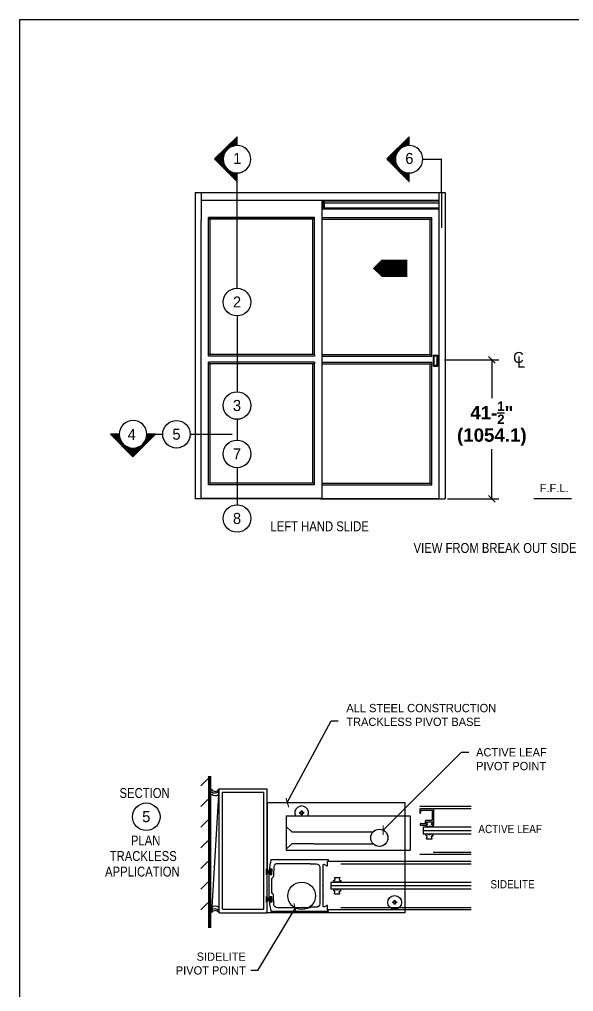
# Model space of a CAD drawing. Header units: inches. Extents: x -17070 to 527, y 504 to 2398.
# Drawn here: x -10411.64 to -10397.14, y 662.97 to 688.42 of the extents above; entities that cross this region are included whole.
import ezdxf
from ezdxf.enums import TextEntityAlignment as Align

# ---------------------------------------------------------------- set-up
doc = ezdxf.new("R2010")
doc.units = ezdxf.units.IN
doc.linetypes.add('HIDDEN', pattern=[9.525, 6.35, -3.175])
for name, color, linetype in [('ALL', 7, 'Continuous'), ('BL', 1, 'Continuous'), ('BRUSH', 2, 'Continuous'), ('elevation', 7, 'Continuous'), ('GLASS', 3, 'Continuous'), ('GLBEAD', 7, 'Continuous'), ('HRL', 4, 'Continuous'), ('ICU', 1, 'Continuous'), ('ICUCVR', 1, 'Continuous'), ('JTBE', 1, 'Continuous'), ('NOTES', 6, 'Continuous'), ('OBJECT', 7, 'Continuous'), ('SLL', 7, 'Continuous'), ('SLR', 7, 'Continuous'), ('TRNSM', 7, 'Continuous')]:
    doc.layers.add(name, color=color, linetype=linetype)
doc.styles.add('ROMANC', font='arialbd.ttf', dxfattribs={"height": 0.35})
doc.dimstyles.get("Standard").update_dxf_attribs({"dimtxt": 0.18, "dimasz": 0.18, "dimexe": 0.18, "dimexo": 0.0625, "dimgap": 0.09, "dimtad": 0, "dimtih": 1, "dimtoh": 1, "dimzin": 0, "dimdsep": 46, "dimtxsty": 'ROMANC', "dimblk": 'ARCHTICK', "dimcen": 0.09, "dimclrd": 25, "dimclre": 25, "dimadec": 0, "dimazin": 0, "dimtfac": 1, "dimtofl": 0, "dimtmove": 0, "dimatfit": 3, "dimldrblk": 'ARCHTICK', "dimfxl": 1, "dimtolj": 1, "dimtzin": 0, "dimarcsym": 0})

# ---------------------------------------------------------------- blocks, each defined once
blk = doc.blocks.new('GLBEAD')
at = {"layer": 'GLBEAD'}
for p, q in [((-0.108666, 0.197696), (-0.108666, 0.231058)), ((-0.108666, 0.003748), (-0.108666, -0.028207)), ((0, 0), (-0.08334, 0.023026)), ((0, 0.202851), (-0.083039, 0.178504)), ((0, 0), (0, 0.202851))]:
    blk.add_line(p, q, dxfattribs=at)
for centre, radius, start, end in [((-0.131465, 0.190887), 0.04619, 60.422859, 228.483357), ((-0.131465, 0.011965), 0.04619, 131.516643, 299.577141), ((-0.464744, 0.092293), 0.309356, 1.519612, 11.941172), ((-0.464744, 0.110558), 0.309356, 348.058828, 358.480388), ((-0.088666, 0.197696), 0.02, 180, 286.341521), ((-0.088666, 0.003748), 0.02, 74.555218, 180)]:
    blk.add_arc(centre, radius, start, end, dxfattribs=at)
blk = doc.blocks.new('nose')
at = {"layer": 'HRL'}
for points in [[(7.208, 7.542, 0.414214), (7.216, 7.55), (7.216, 7.568), (7.243, 7.568), (7.247, 7.463), (7.22, 7.463, -0.002499), (7.217, 7.483, 0.372814), (7.209, 7.489), (7.204, 7.489, 0.456752), (7.197, 7.481, 0.023071), (7.231, 7.299), (8.278, 7.299), (8.278, 7.319), (8.258, 7.319), (8.258, 7.399, 0.57735), (8.247, 7.405), (8.203, 7.38, -0.57735), (8.18, 7.393), (8.18, 7.57, 1), (8.18, 7.585), (8.18, 7.761, -0.414214), (8.175, 7.766, -0.414214), (8.18, 7.771), (8.18, 8.138, -0.57735), (8.203, 8.151), (8.247, 8.126, 0.57735), (8.258, 8.133), (8.258, 8.212), (8.278, 8.212), (8.278, 8.232), (7.231, 8.232, 0.023071), (7.197, 8.051, 0.456752), (7.204, 8.042), (7.209, 8.042, 0.372814), (7.217, 8.049, -0.002499), (7.22, 8.068), (7.247, 8.068), (7.243, 7.963), (7.216, 7.963), (7.216, 7.982, 0.414214), (7.208, 7.989), (7.203, 7.989, 0.414214), (7.196, 7.982), (7.196, 7.771, -1), (7.196, 7.761), (7.196, 7.55, 0.414214), (7.203, 7.542)], [(7.287, 7.422), (7.281, 7.585, 0.188952), (7.267, 7.617), (7.259, 7.624, -0.198912), (7.246, 7.658), (7.246, 7.766), (7.246, 7.874, -0.198912), (7.259, 7.907), (7.269, 7.917, 0.198912), (7.283, 7.95), (7.289, 8.109, -0.403011), (7.352, 8.169), (7.945, 8.169), (7.945, 8.159), (8.055, 8.159, -0.414214), (8.117, 8.097), (8.117, 7.766), (8.117, 7.434, -0.414214), (8.055, 7.372), (7.945, 7.372), (7.945, 7.362), (7.35, 7.362, -0.403011)]]:
    blk.add_lwpolyline(points, format="xyb", close=True, dxfattribs=at)
blk = doc.blocks.new('A$C4E272F5D')
for p, q in [((-0.035, 0.011, 1.887), (-0.011, 0.011, 1.887)), ((-0.035, -0.011, 1.887), (-0.035, 0.011, 1.887)), ((-0.011, 0.011, 1.887), (-0.011, 0.035, 1.887)), ((-0.011, 0.035, 1.887), (0.011, 0.035, 1.887)), ((0.011, 0.035, 1.887), (0.011, 0.011, 1.887)), ((0.011, 0.011, 1.887), (0.035, 0.011, 1.887)), ((0.035, 0.011, 1.887), (0.035, -0.011, 1.887)), ((-0.011, -0.011, 1.887), (-0.035, -0.011, 1.887)), ((-0.011, -0.035, 1.887), (-0.011, -0.011, 1.887)), ((0.011, -0.035, 1.887), (-0.011, -0.035, 1.887)), ((0.011, -0.011, 1.887), (0.011, -0.035, 1.887)), ((0.035, -0.011, 1.887), (0.011, -0.011, 1.887))]:
    blk.add_line(p, q)
at = {"extrusion": (0, -1, 2.22045e-16)}
blk.add_line((0, 0, -0.118), (0, 0, 1.152), dxfattribs=at)
blk = doc.blocks.new('_ARCHTICK')
at = {"color": 0, "linetype": 'ByBlock', "const_width": 0.15}
blk.add_lwpolyline([(-0.5, -0.5), (0.5, 0.5)], dxfattribs=at)
blk = doc.blocks.new('*X132')
at = {"color": 0}
for p, q in [((6.084582, 17.22), (6.106643, 17.22)), ((6.094692, 17.23), (6.106643, 17.23)), ((6.104802, 17.24), (6.106643, 17.24)), ((5.852049, 16.99), (5.92867, 16.99)), ((5.862159, 17), (5.944048, 17)), ((5.872269, 17.01), (5.961731, 17.01)), ((5.88238, 17.02), (5.982698, 17.02)), ((5.89249, 17.03), (6.009047, 17.03)), ((5.9026, 17.04), (6.047588, 17.04)), ((5.91271, 17.05), (6.106643, 17.05)), ((5.92282, 17.06), (6.106643, 17.06)), ((5.93293, 17.07), (6.106643, 17.07)), ((5.94304, 17.08), (6.106643, 17.08)), ((5.95315, 17.09), (6.106643, 17.09)), ((5.963261, 17.1), (6.106643, 17.1)), ((5.973371, 17.11), (6.106643, 17.11)), ((5.983481, 17.12), (6.106643, 17.12)), ((5.993591, 17.13), (6.106643, 17.13)), ((6.003701, 17.14), (6.106643, 17.14)), ((6.013811, 17.15), (6.106643, 17.15)), ((6.023921, 17.16), (6.106643, 17.16)), ((6.034032, 17.17), (6.106643, 17.17)), ((6.044142, 17.18), (6.106643, 17.18)), ((6.054252, 17.19), (6.106643, 17.19)), ((6.064362, 17.2), (6.106643, 17.2)), ((6.074472, 17.21), (6.106643, 17.21)), ((5.629626, 16.77), (5.796326, 16.77)), ((5.639736, 16.78), (5.797678, 16.78)), ((5.649846, 16.79), (5.799361, 16.79)), ((5.659957, 16.8), (5.801382, 16.8)), ((5.670067, 16.81), (5.803745, 16.81)), ((5.680177, 16.82), (5.80646, 16.82)), ((5.690287, 16.83), (5.809536, 16.83)), ((5.700397, 16.84), (5.812985, 16.84)), ((5.710507, 16.85), (5.81682, 16.85)), ((5.720617, 16.86), (5.821055, 16.86)), ((5.730727, 16.87), (5.825711, 16.87)), ((5.740838, 16.88), (5.830807, 16.88)), ((5.750948, 16.89), (5.836369, 16.89)), ((5.761058, 16.9), (5.842426, 16.9)), ((5.771168, 16.91), (5.849013, 16.91)), ((5.781278, 16.92), (5.856171, 16.92)), ((5.791388, 16.93), (5.863953, 16.93)), ((5.801498, 16.94), (5.872418, 16.94)), ((5.811609, 16.95), (5.881646, 16.95)), ((5.821719, 16.96), (5.891733, 16.96)), ((5.831829, 16.97), (5.902807, 16.97)), ((5.841939, 16.98), (5.91504, 16.98)), ((5.599296, 16.74), (5.794219, 16.74)), ((5.606592, 16.73), (5.794159, 16.73)), ((5.609406, 16.75), (5.794599, 16.75)), ((5.616483, 16.72), (5.794419, 16.72)), ((5.619516, 16.76), (5.795301, 16.76)), ((5.626374, 16.71), (5.795001, 16.71)), ((5.636265, 16.7), (5.795905, 16.7)), ((5.646156, 16.69), (5.797134, 16.69)), ((5.656047, 16.68), (5.798693, 16.68)), ((5.665938, 16.67), (5.800587, 16.67)), ((5.675829, 16.66), (5.802821, 16.66)), ((5.68572, 16.65), (5.805403, 16.65)), ((5.695611, 16.64), (5.808343, 16.64)), ((5.705502, 16.63), (5.811651, 16.63)), ((5.715393, 16.62), (5.81534, 16.62)), ((5.725284, 16.61), (5.819424, 16.61)), ((5.735175, 16.6), (5.82392, 16.6)), ((5.745067, 16.59), (5.828849, 16.59)), ((5.754958, 16.58), (5.834233, 16.58)), ((5.764849, 16.57), (5.840101, 16.57)), ((5.77474, 16.56), (5.846486, 16.56)), ((5.784631, 16.55), (5.853425, 16.55)), ((5.794522, 16.54), (5.860967, 16.54)), ((5.804413, 16.53), (5.869169, 16.53)), ((5.814304, 16.52), (5.878101, 16.52)), ((5.824195, 16.51), (5.887854, 16.51)), ((5.834086, 16.5), (5.898542, 16.5)), ((5.843977, 16.49), (5.910318, 16.49)), ((5.853868, 16.48), (5.923392, 16.48)), ((5.863759, 16.47), (5.938066, 16.47)), ((5.87365, 16.46), (5.954802, 16.46)), ((5.883541, 16.45), (5.974382, 16.45)), ((5.893432, 16.44), (5.998336, 16.44)), ((5.903324, 16.43), (6.030696, 16.43)), ((5.913215, 16.42), (6.106643, 16.42)), ((5.923106, 16.41), (6.106643, 16.41)), ((5.932997, 16.4), (6.106643, 16.4)), ((5.942888, 16.39), (6.106643, 16.39)), ((5.952779, 16.38), (6.106643, 16.38)), ((5.96267, 16.37), (6.106643, 16.37)), ((5.972561, 16.36), (6.106643, 16.36)), ((5.982452, 16.35), (6.106643, 16.35)), ((5.992343, 16.34), (6.106643, 16.34)), ((6.002234, 16.33), (6.106643, 16.33)), ((6.012125, 16.32), (6.106643, 16.32)), ((6.022016, 16.31), (6.106643, 16.31)), ((6.031907, 16.3), (6.106643, 16.3)), ((6.041798, 16.29), (6.106643, 16.29)), ((6.05169, 16.28), (6.106643, 16.28)), ((6.061581, 16.27), (6.106643, 16.27)), ((6.071472, 16.26), (6.106643, 16.26)), ((6.081363, 16.25), (6.106643, 16.25)), ((6.091254, 16.24), (6.106643, 16.24)), ((6.101145, 16.23), (6.106643, 16.23))]:
    blk.add_line(p, q, dxfattribs=at)
blk = doc.blocks.new('_OBLIQUE')
at = {"color": 0, "linetype": 'ByBlock'}
blk.add_line((-0.5, -0.5), (0.5, 0.5), dxfattribs=at)
blk = doc.blocks.new('*D148')
at = {"layer": 'DEFPOINTS', "color": 0}
for p in [(-10400.574, 679.508), (-10400.499, 675.866), (-10399.277, 675.866)]:
    blk.add_point(p, dxfattribs=at)
at = {"layer": 'NOTES', "color": 25, "lineweight": -2}
for p, q in [((-10400.512, 679.508), (-10399.097, 679.508)), ((-10399.277, 679.508), (-10399.277, 678.501)), ((-10399.277, 675.866), (-10399.277, 677.172)), ((-10400.437, 675.866), (-10399.097, 675.866))]:
    blk.add_line(p, q, dxfattribs=at)
at = {"layer": 'NOTES', "color": 25, "lineweight": -2, "xscale": 0.18, "yscale": 0.18, "zscale": 0.18}
for p, rotation in [((-10399.277, 679.508), 90), ((-10399.277, 675.866), 270)]:
    blk.add_blockref('_OBLIQUE', p, dxfattribs=dict(at, rotation=rotation))
at = {"layer": 'NOTES', "color": 0, "insert": (-10399.277, 677.836), "char_height": 0.35, "attachment_point": 5, "style": 'ROMANC'}
blk.add_mtext('\\A1;\\A1;41-{\\H0.7x;\\S1/2;}"\\P(1054.1)', dxfattribs=at)

msp = doc.modelspace()

# ---------------------------------------------------------------- linework, layer by layer
for p, q in [((-10404.65799, 667.566, 2.90208), (-10401.41366, 667.56591, 2.90194)), ((-10404.6579, 667.56591, 2.90194), (-10404.6579, 666.66473, 2.90194)), ((-10401.41366, 667.56591, 2.90194), (-10401.41366, 666.66473, 2.90194)), ((-10404.6579, 666.66473, 1.82052), (-10401.41375, 666.66483, 2.90208))]:
    msp.add_line(p, q)
at = {"linetype": 'Continuous', "extrusion": (1.22461e-16, 0, -1)}
msp.add_line((-10404.51371, 667.14777, 2.54146), (-10404.6579, 667.29196, 2.54146), dxfattribs=at)
at = {"linetype": 'HIDDEN'}
msp.add_line((-10404.51371, 667.14777, 2.54146), (-10402.38317, 667.14777, 2.54146), dxfattribs=at)
at = {"linetype": 'Continuous', "extrusion": (1.22461e-16, 2.22045e-16, -1)}
msp.add_line((-10404.5138, 666.8378, 1.82067), (-10404.65799, 666.69367, 1.82067), dxfattribs=at)
at = {"linetype": 'HIDDEN', "extrusion": (1.22461e-16, 2.22045e-16, -1)}
msp.add_line((-10403.93701, 666.83781, 1.82067), (-10404.5138, 666.8378, 1.82067), dxfattribs=at)
at = {"linetype": 'HIDDEN', "extrusion": (1.22461e-16, 0, -1)}
msp.add_line((-10403.93701, 666.83781, 1.82067), (-10402.38317, 666.83776, 2.54146), dxfattribs=at)
at = {"elevation": 2.61447}
msp.add_lwpolyline([(-10400.82955, 667.41313), (-10400.84812, 667.34788, 0.497967), (-10400.82662, 667.31941), (-10400.80936, 667.31941, 0.414214), (-10400.79855, 667.33023), (-10400.79855, 667.74116, 0.414214), (-10400.80936, 667.75198), (-10401.1482, 667.75198, 0.414214), (-10401.15902, 667.74116), (-10401.15902, 667.64476, 0.806582), (-10401.14249, 667.64118), (-10401.12585, 667.70959, -0.294108), (-10401.11601, 667.71593), (-10400.84541, 667.71593, -0.414214), (-10400.83459, 667.70511), (-10400.83459, 667.64023, -1), (-10400.83459, 667.63302), (-10400.83459, 667.45999, -0.414214), (-10400.84541, 667.44918), (-10400.98671, 667.44918, 0.414214), (-10401.0206, 667.4153), (-10401.0206, 667.36627, -0.414214), (-10401.03141, 667.35546), (-10401.11044, 667.35546, 1.687898), (-10401.13018, 667.31941), (-10401.01555, 667.31941), (-10400.98747, 667.31941, 0.497967), (-10400.96598, 667.34788), (-10400.98455, 667.41313), (-10400.91065, 667.41313, -1), (-10400.90344, 667.41313)], format="xyb", close=True, dxfattribs=at)
at = {"layer": 'ALL'}
for p, q in [((-10403.71569, 683.66631), (-10400.65571, 683.66631)), ((-10403.71569, 683.47123), (-10400.65571, 683.47123)), ((-10403.71569, 683.46005), (-10400.65571, 683.46005)), ((-10403.71637, 683.23656), (-10400.84575, 683.23656)), ((-10403.71569, 683.19186), (-10400.84575, 683.19186)), ((-10403.71569, 676.27991), (-10400.84575, 676.27991)), ((-10403.71673, 676.23521), (-10400.84575, 676.23521)), ((-10403.76184, 675.86645), (-10400.65571, 675.86645)), ((-10403.76039, 675.87763), (-10400.65571, 675.87763))]:
    msp.add_line(p, q, dxfattribs=at)
at = {"layer": 'ALL', "linetype": 'HIDDEN'}
for p, q in [((-10403.7165, 679.59876), (-10400.84575, 679.59876)), ((-10403.71569, 679.64346), (-10400.84575, 679.64346)), ((-10403.7165, 679.44232), (-10400.84575, 679.44232)), ((-10403.71569, 679.39762), (-10400.84575, 679.39762))]:
    msp.add_line(p, q, dxfattribs=at)
at = {"layer": 'BL'}
msp.add_line((-10405.15397, 667.88672), (-10405.15397, 666.08437), dxfattribs=at)
at = {"layer": 'BRUSH'}
for points in [[(-10405.03977, 666.10111, 0.14419, 0.14419, 0), (-10405.07797, 666.10111, 0.07209, 0.07209, 0), (-10405.10784, 666.10111, 0.07209, 0.18024, 0), (-10405.19744, 666.10111, 0.18024, 0.18024, 0)], [(-10405.04047, 665.3799, 0.14419, 0.14419, 0), (-10405.07868, 665.3799, 0.07209, 0.07209, 0), (-10405.10855, 665.3799, 0.07209, 0.18024, 0), (-10405.19815, 665.3799, 0.18024, 0.18024, 0)]]:
    msp.add_lwpolyline(points, format="xyseb", dxfattribs=at)
at = {"layer": 'elevation', "ltscale": 0.0005}
for q in [(-10348.63681, 688.41882), (-10411.63681, 644.16882)]:
    msp.add_line((-10411.63681, 688.41882), q, dxfattribs=at)
at = {"layer": 'GLASS'}
for p, q in [((-10401.16142, 667.82137, 2.61447), (-10399.81412, 667.82136, 2.61447)), ((-10400.81179, 667.76367, 2.61447), (-10399.81412, 667.76367, 2.61447)), ((-10401.07286, 667.2761, 2.61447), (-10399.81412, 667.2761, 2.61447)), ((-10401.07286, 667.2761, 2.61447), (-10401.07286, 667.09586, 2.61447)), ((-10401.07286, 667.18598, 2.61447), (-10399.81412, 667.18598, 2.61447)), ((-10401.07286, 667.09586, 2.61447), (-10399.81412, 667.09586, 2.61447)), ((-10400.81176, 666.61742, 2.61447), (-10399.81412, 666.61742, 2.61447)), ((-10399.81412, 666.3715, -1.28404), (-10403.57684, 666.3715, -1.28404)), ((-10401.16142, 666.55973, 2.61447), (-10399.81412, 666.55972, 2.61447)), ((-10403.2272, 666.31379, -1.28404), (-10399.81412, 666.31379, -1.28404)), ((-10399.81412, 665.82623, -1.28404), (-10403.49257, 665.82623, -1.28404)), ((-10403.49257, 665.82623, -1.28404), (-10403.49257, 665.646, -1.28404)), ((-10399.81412, 665.73611, -1.28404), (-10403.49257, 665.73611, -1.28404)), ((-10399.81412, 665.646, -1.28404), (-10403.49257, 665.646, -1.28404)), ((-10399.81412, 665.10985, -1.28404), (-10403.57684, 665.10985, -1.28404)), ((-10403.22717, 665.16754, -1.28404), (-10401.03525, 665.16754, -1.28404)), ((-10401.03525, 665.16754, -1.28404), (-10399.81412, 665.16754, -1.28404))]:
    msp.add_line(p, q, dxfattribs=at)
at = {"layer": 'ICU'}
for p, q in [((-10400.80532, 679.34095), (-10400.80532, 679.63221)), ((-10400.80532, 679.63221), (-10400.68709, 679.63221)), ((-10400.78225, 679.36402), (-10400.78225, 679.60914)), ((-10400.78225, 679.60914), (-10400.71016, 679.60914)), ((-10400.71016, 679.36402), (-10400.71016, 679.60914)), ((-10400.68709, 679.34095), (-10400.68709, 679.63221)), ((-10400.80532, 679.34095), (-10400.68709, 679.34095)), ((-10400.78225, 679.36402), (-10400.71016, 679.36402))]:
    msp.add_line(p, q, dxfattribs=at)
at = {"layer": 'ICU', "const_width": 0.0894}
msp.add_lwpolyline([(-10406.65707, 668.61004), (-10406.65707, 664.63089)], dxfattribs=at)
at = {"layer": 'ICUCVR'}
for p, q in [((-10400.65571, 683.66631), (-10403.68586, 683.66631)), ((-10403.68586, 683.66631), (-10400.65571, 683.66631)), ((-10403.68586, 683.66631), (-10403.68586, 683.49051)), ((-10403.66358, 683.66631), (-10403.66358, 683.49051)), ((-10400.65571, 683.49051), (-10400.65571, 683.66631)), ((-10403.68586, 683.49051), (-10400.65571, 683.49051)), ((-10403.66358, 683.61327), (-10400.65571, 683.61327))]:
    msp.add_line(p, q, dxfattribs=at)
at = {"layer": 'JTBE'}
for p, q in [((-10406.41555, 665.0318), (-10406.41555, 668.27603)), ((-10406.41555, 668.27603), (-10405.1539, 668.27603)), ((-10406.32543, 665.12191), (-10406.32543, 668.18591)), ((-10406.32543, 668.18591), (-10405.24402, 668.18591)), ((-10405.24402, 665.12191), (-10405.24402, 668.18591)), ((-10405.1539, 665.0318), (-10405.1539, 668.27603)), ((-10406.32543, 665.12191), (-10405.24402, 665.12191)), ((-10406.41555, 665.0318), (-10405.1539, 665.0318))]:
    msp.add_line(p, q, dxfattribs=at)
at = {"layer": 'NOTES'}
for p, q in [((-10405.94435, 685.34608), (-10406.53109, 684.76573)), ((-10405.94435, 685.11977), (-10405.94435, 685.34608)), ((-10401.44058, 685.34608), (-10402.02733, 684.76573)), ((-10401.44058, 685.11977), (-10401.44058, 685.34608)), ((-10405.94435, 684.17253), (-10406.53109, 684.76573)), ((-10401.44058, 684.17253), (-10402.02733, 684.76573)), ((-10401.08011, 684.7593), (-10400.59282, 684.7593)), ((-10400.58646, 682.96692), (-10400.59282, 684.7593)), ((-10405.94435, 684.17253), (-10405.94435, 684.39883)), ((-10405.94435, 681.37923), (-10405.94435, 684.17253)), ((-10401.44058, 684.17253), (-10401.44058, 684.39883)), ((-10405.94435, 680.65829), (-10405.94435, 678.66994)), ((-10405.94435, 677.949), (-10405.94435, 677.40259)), ((-10409.02455, 677.5571), (-10409.25086, 677.5571)), ((-10409.25086, 677.5571), (-10408.67051, 676.97036)), ((-10408.0773, 677.5571), (-10408.67051, 676.97036)), ((-10408.0773, 677.5571), (-10408.30361, 677.5571)), ((-10408.0773, 677.5571), (-10407.88895, 677.5571)), ((-10407.16801, 677.5571), (-10406.07172, 677.5571)), ((-10405.94435, 676.68165), (-10405.94435, 675.71312)), ((-10397.18925, 675.86645), (-10398.18043, 675.86645)), ((-10406.70445, 668.53673), (-10406.89179, 668.35216)), ((-10406.42166, 668.26891), (-10406.61419, 665.02712)), ((-10406.70445, 667.99602), (-10406.89179, 667.81146)), ((-10406.70445, 667.45532), (-10406.89179, 667.27075)), ((-10406.70445, 666.91461), (-10406.89179, 666.73005)), ((-10406.70445, 666.3739), (-10406.89179, 666.18934)), ((-10406.70445, 665.8332), (-10406.89179, 665.64863)), ((-10406.70445, 665.29249), (-10406.89179, 665.10793))]:
    msp.add_line(p, q, dxfattribs=at)
msp.add_lwpolyline([(-10401.49127, 681.90446, 0.44987, 0.44987, 0), (-10401.94081, 681.90446, 0.88243, 0, 0), (-10402.39035, 681.90446, 0, 0, 0)], format="xyseb", dxfattribs=at)
for centre in [(-10405.94435, 681.01876), (-10405.94435, 678.30947), (-10407.52848, 677.5571), (-10405.94435, 677.04212), (-10405.94435, 675.35264), (-10408.31827, 667.54365)]:
    msp.add_circle(centre, 0.36047, dxfattribs=at)
for centre, radius, start, end in [((-10405.94435, 684.7593), 0.36047, 90, 270), ((-10405.94435, 684.7593), 0.36047, 270, 90), ((-10401.44058, 684.7593), 0.36047, 90, 270), ((-10401.44058, 684.7593), 0.36047, 270, 90), ((-10408.66408, 677.5571), 0.36047, 0, 180), ((-10408.66408, 677.5571), 0.36047, 180, 0), ((-10406.51747, 668.31706), 0.10872, 210.04009, 330.364247), ((-10406.52493, 668.31548), 0.14881, 234.383175, 311.93907), ((-10406.51385, 668.24258), 0.14639, 228.113555, 304.768716), ((-10406.51385, 665.05342), 0.14639, 50.400481, 131.886445), ((-10406.52493, 664.98051), 0.14881, 46.755908, 125.616825), ((-10406.51747, 664.97893), 0.10872, 29.635753, 149.95991)]:
    msp.add_arc(centre, radius, start, end, dxfattribs=at)
at = {"layer": 'OBJECT', "color": 2}
for p, q in [((-10405.1539, 665.0318, 0.13518), (-10405.1539, 667.91556, 0.13518)), ((-10405.1539, 667.91556, 0.13518), (-10401.54919, 667.91556, 0.13518)), ((-10401.54919, 667.91556, 0.13518), (-10401.54919, 665.0318, 0.13518)), ((-10401.54919, 665.0318, 0.13518), (-10405.1539, 665.0318, 0.13518))]:
    msp.add_line(p, q, dxfattribs=at)
at = {"layer": 'OBJECT', "color": 2, "extrusion": (0, -1, 2.22045e-16)}
msp.add_line((-10401.81954, 665.30215, -1.45432), (-10401.81954, 665.30215, 0.37756), dxfattribs=at)
at = {"layer": 'OBJECT', "color": 2}
for centre, radius in [((-10402.21967, 666.99277, 0.13518), 0.22529), ((-10404.25272, 665.47338, 0.13518), 0.36047), ((-10401.81954, 665.30215, 0.13518), 0.18024)]:
    msp.add_circle(centre, radius, dxfattribs=at)
msp.add_arc((-10404.25272, 667.64521, 0.13518), 0.18024, 333.925568, 206.071101, dxfattribs=at)
at = {"layer": 'OBJECT', "extrusion": (0, 0, -1)}
msp.add_arc((10402.21967, 666.99277), 0.22529, 43.473665, 316.526498, dxfattribs=at)
at = {"layer": 'SLL'}
for p, q in [((-10403.71569, 675.87763), (-10403.71569, 683.68362)), ((-10406.88, 683.04054), (-10406.88, 683.16122)), ((-10406.88, 675.87763), (-10406.88, 683.14665)), ((-10406.69003, 683.23663), (-10403.91683, 683.23663)), ((-10406.69003, 679.59876), (-10406.69003, 683.23663)), ((-10403.91683, 683.23656), (-10406.69003, 683.23656)), ((-10403.91683, 683.19186), (-10406.69003, 683.19186)), ((-10406.64533, 679.64346), (-10406.64533, 683.19186)), ((-10403.96153, 679.64346), (-10403.96153, 683.19186)), ((-10403.91683, 679.64346), (-10403.91683, 683.23663)), ((-10403.91683, 679.64346), (-10403.91683, 679.59876)), ((-10406.69003, 676.23521), (-10406.69003, 679.44232)), ((-10406.64533, 676.27991), (-10406.64533, 679.39762)), ((-10403.96153, 676.27991), (-10403.96153, 679.39762)), ((-10403.91683, 679.44232), (-10403.91683, 679.39762)), ((-10403.91683, 676.23521), (-10403.91683, 679.39762)), ((-10403.91683, 676.27991), (-10406.69003, 676.27991)), ((-10403.91683, 676.23521), (-10406.69003, 676.23521)), ((-10403.71569, 675.87763), (-10406.88, 675.87763)), ((-10403.71569, 675.86645), (-10406.88, 675.86645))]:
    msp.add_line(p, q, dxfattribs=at)
at = {"layer": 'SLL', "linetype": 'HIDDEN'}
for p, q in [((-10403.91683, 679.64346), (-10406.69003, 679.64346)), ((-10403.91683, 679.59876), (-10406.69003, 679.59876)), ((-10403.91683, 679.44232), (-10406.69003, 679.44232)), ((-10403.91683, 679.39762), (-10406.69003, 679.39762))]:
    msp.add_line(p, q, dxfattribs=at)
at = {"layer": 'SLR'}
for p, q in [((-10406.88, 683.88981), (-10406.88, 683.16122)), ((-10400.65571, 683.16122), (-10400.65571, 683.88981)), ((-10400.89038, 679.64346), (-10400.89038, 683.19186)), ((-10400.84568, 679.59876), (-10400.84568, 683.23663)), ((-10400.65571, 683.04054), (-10400.65571, 683.16122)), ((-10400.65571, 675.86645), (-10400.65571, 683.14665)), ((-10400.89038, 676.27991), (-10400.89038, 679.39762)), ((-10400.84568, 676.23521), (-10400.84568, 679.44232))]:
    msp.add_line(p, q, dxfattribs=at)
at = {"layer": 'TRNSM'}
for p, q in [((-10407.03646, 683.88981), (-10400.65571, 683.88981)), ((-10407.03646, 683.88981), (-10407.03646, 675.86645)), ((-10406.88, 683.68362), (-10400.65571, 683.68362)), ((-10400.65571, 683.88981), (-10400.49921, 683.88981)), ((-10400.49921, 683.88981), (-10400.49921, 675.86645)), ((-10406.88, 675.86645), (-10407.03646, 675.86645)), ((-10400.65571, 675.86645), (-10400.49921, 675.86645))]:
    msp.add_line(p, q, dxfattribs=at)

# ---------------------------------------------------------------- block references
at = {"xscale": 1.441882538922073, "yscale": 1.441882538922073, "zscale": 1.441882538922073}
msp.add_blockref('nose', (-10415.48369, 654.54407, -1.28404), dxfattribs=at)
at = {"layer": 'GLBEAD', "yscale": 0.7209412694610364, "zscale": 0.7209412694610364, "rotation": 270}
for p, xscale in [((-10400.98201, 667.40694, 2.61447), -0.7209412694610364), ((-10400.98201, 666.96936, 2.61447), 0.7209412694610364), ((-10403.39778, 665.95611, -1.28404), -0.7209412694610364), ((-10403.39778, 665.5219, -1.28404), 0.7209412694610364)]:
    msp.add_blockref('GLBEAD', p, dxfattribs=dict(at, xscale=xscale))
at = {"layer": 'NOTES', "xscale": 1.153506031136203, "yscale": 1.153506031137596, "zscale": 1.153506031137658}
for p in [(-10412.9884, 665.45754), (-10408.48463, 665.45754)]:
    msp.add_blockref('*X132', p, dxfattribs=at)
at = {"layer": 'NOTES', "xscale": 1.153506031137596, "yscale": 1.153506031137596, "zscale": 1.153506031137658, "rotation": 90}
msp.add_blockref('*X132', (-10389.36231, 670.51305), dxfattribs=at)
at = {"layer": 'OBJECT', "color": 2, "xscale": 1.441882538922073, "yscale": 1.441882538922073, "zscale": 1.441882538922073}
for p in [(-10404.25272, 667.64521, -1.45432), (-10401.81954, 665.30215, -1.45432)]:
    msp.add_blockref('A$C4E272F5D', p, dxfattribs=at)

# ---------------------------------------------------------------- texts
at = {"layer": 'NOTES'}
for s, p in [('1', (-10405.93802, 684.63513)), ('6', (-10401.43425, 684.63513)), ('2', (-10405.94435, 680.87701)), ('3', (-10405.94435, 678.16772)), ('4', (-10408.69781, 677.41104)), ('5', (-10407.52848, 677.41536)), ('7', (-10405.94435, 676.90037)), ('8', (-10405.94435, 675.2109)), ('5', (-10408.31827, 667.4019))]:
    msp.add_text(s, height=0.28838, dxfattribs=at).set_placement(p, align=Align.CENTER)
for s, height, p in [('C', 0.28838, (-10398.71952, 679.42387)), ('L', 0.28838, (-10398.6183, 679.30586)), ('F.F.L.', 0.216282, (-10398.02264, 676.04271))]:
    msp.add_text(s, height=height, dxfattribs=at).set_placement(p)
for s, height, width, p in [('LEFT HAND SLIDE', 0.2595389, 0.85, (-10405.06864, 675.01823)), ('VIEW FROM BREAK OUT SIDE', 0.2595389, 0.85, (-10401.32376, 674.45158)), ('SECTION', 0.259539, 0.85, (-10409.01818, 668.03547)), ('ACTIVE LEAF', 0.2162824, 0.9, (-10399.62943, 667.1155, 2.61447)), ('PLAN', 0.259539, 0.85, (-10408.72003, 666.79283)), ('TRACKLESS', 0.259539, 0.85, (-10409.27553, 666.38609)), ('APPLICATION', 0.2595389, 0.85, (-10409.39664, 665.9777)), ('SIDELITE', 0.216282, 0.9, (-10399.31334, 665.66789, -1.28404))]:
    msp.add_text(s, height=height, dxfattribs=dict(at, width=width)).set_placement(p)
at = {"layer": 'NOTES', "char_height": 0.2162824}
for s, insert, attachment_point in [('ALL STEEL CONSTRUCTION\\PTRACKLESS PIVOT BASE', (-10403.08411, 670.49778), 1), ('\\A1;ACTIVE LEAF\\PPIVOT POINT', (-10399.68867, 669.33963), 1), ('\\A1;SIDELITE\\PPIVOT POINT', (-10405.71518, 663.40932, 0.00036), 9)]:
    msp.add_mtext(s, dxfattribs=dict(at, insert=insert, attachment_point=attachment_point))

# ---------------------------------------------------------------- dimensions: what is measured, and where the dimension line sits
at = {"layer": 'NOTES'}
dim = msp.add_linear_dim(base=(-10399.27749, 675.86645), p1=(-10400.57402, 679.50829), p2=(-10400.49921, 675.86645), angle=90, text='\\A1;41-{\\H0.7x;\\S1/2;}"\\P(1054.1)', dimstyle='Standard', override={"dimlfac": 2, "dimlunit": 4, "dimblk1": 'OBLIQUE', "dimblk2": 'OBLIQUE', "dimsah": 1}, dxfattribs=at)
dim.commit()
dim.dimension.update_dxf_attribs({"geometry": '*D148', "text_midpoint": (-10399.27749, 677.83631), "dimtype": 160})

# ---------------------------------------------------------------- leaders
msp.add_leader([(-10404.62825, 667.91489), (-10403.48153, 670.05262), (-10403.30153, 670.05262)], dimstyle='Standard', override={"dimtxt": 0.15, "dimlfac": 2}, dxfattribs=at)
at = {"layer": 'NOTES', "annotation_type": 0, "has_hookline": 1}
for points, hookline_direction, text_width in [([(-10402.12078, 667.1952), (-10400.07065, 669.23149), (-10399.88179, 669.23149)], 0, 1.6), ([(-10404.42528, 665.1569, 0.00036), (-10405.40914, 663.51746, 0.00036), (-10405.58541, 663.51746, 0.00036)], 1, 1.55)]:
    msp.add_leader(points, dimstyle='Standard', override={"dimtxt": 0.15, "dimgap": 0.09, "dimtad": 0, "dimlfac": 2}, dxfattribs=dict(at, hookline_direction=hookline_direction, text_width=text_width))

doc.saveas('drawing.dxf')
